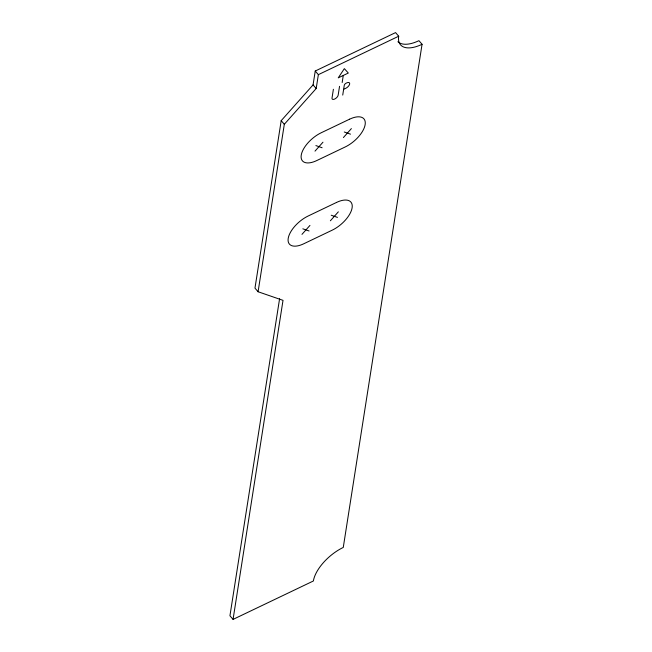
<?xml version="1.0" encoding="UTF-8"?>
<svg xmlns="http://www.w3.org/2000/svg" width="652" height="652" viewBox="0 0 652 652"><rect width="100%" height="100%" fill="white"/><g stroke="black" fill="none" stroke-linecap="round" stroke-linejoin="round"><path stroke-width="0.98" d="M422.064 44.295A32.698 15.672 -40.7 0 1 398.69 36.227L395.577 32.6L315.242 71.019L313.074 84.89L281.191 120.669L254.973 288.119L258.086 291.746L283.017 300.352L233.057 619.4L313.384 580.981A32.698 15.672 -40.7 0 1 343.27 547.436L422.064 44.295L418.943 40.668A32.698 15.672 -40.7 0 1 397.916 41.712M258.086 291.746L284.313 124.296L316.187 88.517L318.363 74.654L315.242 71.019M279.586 298.738L229.936 615.773L233.057 619.4M333.4 89.275L332.015 98.093A3.773 1.809 -40.7 0 0 334.712 99.022A3.773 1.809 -40.7 0 0 338.16 95.159L339.537 86.333M342.178 82.511L343.278 75.445L348.307 73.04L344.346 68.639L338.258 77.849L342.928 75.616M342.732 95.078L344.272 85.282A2.046 0.978 -40.7 0 1 346.139 83.179L346.66 82.934A4.205 2.013 -40.7 0 1 349.659 83.969A4.205 2.013 -40.7 0 1 345.821 88.281L343.987 89.153M315.006 151.134L322.976 142.193M343.408 137.548L351.379 128.607M301.974 234.37L309.945 225.421M330.377 220.783L338.347 211.835M318.363 74.654L398.69 36.227M344.28 131.997L350.507 134.157M315.878 145.583L322.104 147.743M331.24 215.233L337.475 217.385M302.838 228.819L309.072 230.971M313.074 84.89L316.187 88.517M281.191 120.669L284.313 124.296M349.57 119.202L321.159 132.788A21.801 10.448 -40.7 0 0 301.24 155.152A21.801 10.448 -40.7 0 0 316.815 160.539L345.226 146.953A21.801 10.448 -40.7 0 0 365.144 124.589A21.801 10.448 -40.7 0 0 349.57 119.202M336.53 202.438L308.127 216.024A21.801 10.448 -40.7 0 0 288.208 238.387A21.801 10.448 -40.7 0 0 303.783 243.767L332.186 230.18A21.801 10.448 -40.7 0 0 352.113 207.817A21.801 10.448 -40.7 0 0 336.53 202.438"/></g></svg>
